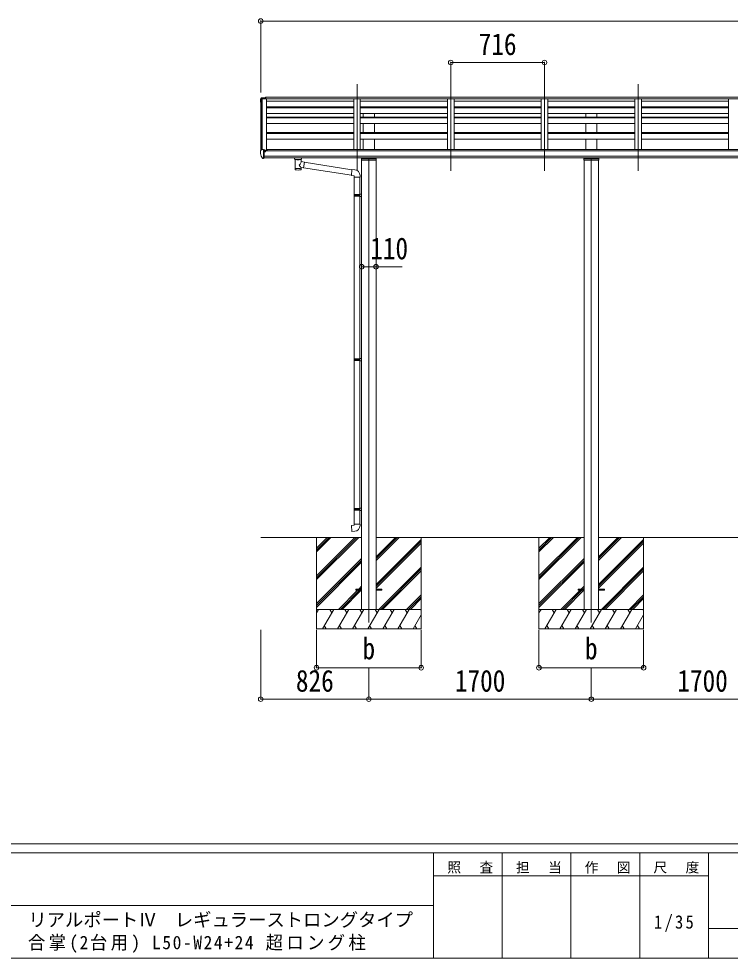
# Model space of a CAD drawing. Units: millimetres at full size, sheet at 1:35. Extents: x -9783 to 9892, y -6828 to 6752.
# Drawn here: x 36 to 5473, y -6828 to 355 of the extents above; entities that cross this region are included whole.
import ezdxf
from ezdxf.enums import TextEntityAlignment as Align

# ---------------------------------------------------------------- set-up
doc = ezdxf.new("R2010")
doc.units = ezdxf.units.MM
doc.header["$LTSCALE"] = 35
doc.header["$PDMODE"] = 32
doc.header["$PDSIZE"] = 35
for name, color, linetype, lineweight in [('0-0_0', 7, 'Continuous', 9), ('0-1_本体', 4, 'Continuous', 9), ('0-2_部品', 7, 'Continuous', 9), ('0-8_PARTS2', 2, 'Continuous', 9), ('0-A_寸法', 6, 'Continuous', 9), ('F-0_240', 7, 'Continuous', 9)]:
    doc.layers.add(name, color=color, linetype=linetype, lineweight=lineweight)
doc.styles.add('ＭＳ ゴシック', font='')
doc.styles.get('ＭＳ ゴシック').set_extended_font_data('MS Gothic')

msp = doc.modelspace()

# ---------------------------------------------------------------- linework, layer by layer
at = {"layer": '0-0_0'}
for p, q in [((1885.02, -3610.59), (2656.02, -3610.59)), ((2311.02, -3610.59), (2311.02, -4310.59)), ((2311.02, -3904.76), (2605.2, -3610.59)), ((2311.02, -3918.91), (2619.34, -3610.59)), ((2311.02, -3933.05), (2633.48, -3610.59)), ((2311.02, -3720.92), (2421.35, -3610.59)), ((2311.02, -3706.78), (2407.21, -3610.59)), ((2311.02, -3692.63), (2393.06, -3610.59)), ((2766.02, -3610.59), (4356.02, -3610.59)), ((2766.02, -3786.42), (2941.85, -3610.59)), ((2766.02, -3772.28), (2927.71, -3610.59)), ((2766.02, -3758.13), (2913.56, -3610.59)), ((2766.02, -3970.26), (3111.02, -3625.27)), ((2766.02, -3984.41), (3111.02, -3639.41)), ((2766.02, -3998.55), (3111.02, -3653.55)), ((3111.02, -3610.59), (3111.02, -4310.59)), ((4011.02, -3610.59), (4011.02, -4310.59)), ((4011.02, -3904.76), (4305.2, -3610.59)), ((4011.02, -3918.91), (4319.34, -3610.59)), ((4011.02, -3933.05), (4333.48, -3610.59)), ((4011.02, -3720.92), (4121.35, -3610.59)), ((4011.02, -3706.78), (4107.21, -3610.59)), ((4011.02, -3692.63), (4093.06, -3610.59)), ((4466.02, -3610.59), (6056.02, -3610.59)), ((4466.02, -3786.42), (4641.85, -3610.59)), ((4466.02, -3772.28), (4627.71, -3610.59)), ((4466.02, -3758.13), (4613.56, -3610.59)), ((4466.02, -3970.26), (4811.02, -3625.27)), ((4466.02, -3984.41), (4811.02, -3639.41)), ((4466.02, -3998.55), (4811.02, -3653.55)), ((4811.02, -3610.59), (4811.02, -4310.59)), ((2311.02, -4116.9), (2656.02, -3771.9)), ((2311.02, -4131.04), (2656.02, -3786.04)), ((2311.02, -4145.18), (2656.02, -3800.18)), ((4011.02, -4116.9), (4356.02, -3771.9)), ((4011.02, -4131.04), (4356.02, -3786.04)), ((4011.02, -4145.18), (4356.02, -3800.18)), ((2787.82, -4160.59), (3111.02, -3837.4)), ((2801.97, -4160.59), (3111.02, -3851.54)), ((2816.11, -4160.59), (3111.02, -3865.68)), ((4487.82, -4160.59), (4811.02, -3837.4)), ((4501.97, -4160.59), (4811.02, -3851.54)), ((4516.11, -4160.59), (4811.02, -3865.68)), ((2479.46, -4160.59), (2624.96, -4015.09)), ((2493.6, -4160.59), (2639.1, -4015.09)), ((2507.74, -4160.59), (2653.24, -4015.09)), ((2633.96, -4006.09), (2656.02, -3984.03)), ((2648.1, -4006.09), (2656.02, -3998.17)), ((4179.46, -4160.59), (4324.96, -4015.09)), ((4193.6, -4160.59), (4339.1, -4015.09)), ((4207.74, -4160.59), (4353.24, -4015.09)), ((4333.96, -4006.09), (4356.02, -3984.03)), ((4348.1, -4006.09), (4356.02, -3998.17)), ((2999.96, -4160.59), (3111.02, -4049.53)), ((3014.1, -4160.59), (3111.02, -4063.67)), ((3028.24, -4160.59), (3111.02, -4077.81)), ((4699.96, -4160.59), (4811.02, -4049.53)), ((4714.1, -4160.59), (4811.02, -4063.67)), ((4728.24, -4160.59), (4811.02, -4077.81)), ((3111.02, -4160.59), (2311.02, -4160.59)), ((2311.02, -4188.09), (2326.9, -4160.59)), ((2355.76, -4310.59), (2442.37, -4160.59)), ((2427.37, -4186.57), (2412.36, -4160.59)), ((2471.23, -4310.59), (2557.84, -4160.59)), ((2542.83, -4186.57), (2527.83, -4160.59)), ((2586.7, -4310.59), (2673.31, -4160.59)), ((2658.3, -4186.57), (2643.3, -4160.59)), ((2702.17, -4310.59), (2788.78, -4160.59)), ((2773.78, -4186.57), (2758.77, -4160.59)), ((2817.64, -4310.59), (2904.25, -4160.59)), ((2889.25, -4186.57), (2874.25, -4160.59)), ((2933.11, -4310.59), (3019.72, -4160.59)), ((2989.72, -4160.59), (3004.72, -4186.57)), ((3105.19, -4160.59), (3111.02, -4170.69)), ((4811.02, -4160.59), (4011.02, -4160.59)), ((4011.02, -4188.09), (4026.9, -4160.59)), ((4055.76, -4310.59), (4142.37, -4160.59)), ((4127.37, -4186.57), (4112.36, -4160.59)), ((4171.23, -4310.59), (4257.84, -4160.59)), ((4242.83, -4186.57), (4227.83, -4160.59)), ((4286.7, -4310.59), (4373.31, -4160.59)), ((4358.3, -4186.57), (4343.3, -4160.59)), ((4402.17, -4310.59), (4488.78, -4160.59)), ((4473.78, -4186.57), (4458.77, -4160.59)), ((4517.64, -4310.59), (4604.25, -4160.59)), ((4589.25, -4186.57), (4574.25, -4160.59)), ((4633.11, -4310.59), (4719.72, -4160.59)), ((4689.72, -4160.59), (4704.72, -4186.57)), ((4805.19, -4160.59), (4811.02, -4170.69)), ((3048.58, -4310.59), (3111.02, -4202.45)), ((4748.58, -4310.59), (4811.02, -4202.45)), ((2370.76, -4284.61), (2385.76, -4310.59)), ((2486.23, -4284.61), (2501.23, -4310.59)), ((2601.7, -4284.61), (2616.7, -4310.59)), ((2717.17, -4284.61), (2732.17, -4310.59)), ((2832.64, -4284.61), (2847.64, -4310.59)), ((2948.11, -4284.61), (2963.11, -4310.59)), ((3063.58, -4284.61), (3078.58, -4310.59)), ((4070.76, -4284.61), (4085.76, -4310.59)), ((4186.23, -4284.61), (4201.23, -4310.59)), ((4301.7, -4284.61), (4316.7, -4310.59)), ((4417.17, -4284.61), (4432.17, -4310.59)), ((4532.64, -4284.61), (4547.64, -4310.59)), ((4648.11, -4284.61), (4663.11, -4310.59)), ((4763.58, -4284.61), (4778.58, -4310.59)), ((2311.02, -4310.59), (3111.02, -4310.59)), ((4011.02, -4310.59), (4811.02, -4310.59))]:
    msp.add_line(p, q, dxfattribs=at)
at = {"layer": '0-1_本体'}
for p, q in [((1885.02, -258.7), (1885.02, -650.97)), ((1885.97, -257.81), (1893.8, -257.4)), ((1894.02, -257.48), (1894.02, -644.43)), ((1894.1, -257.59), (1894.72, -259.21)), ((6900.02, -257.39), (1924.52, -257.39)), ((1930.02, -257.39), (1930.02, -654.25)), ((1930.02, -273.93), (2596.02, -273.93)), ((2596.02, -644.76), (2596.02, -257.39)), ((2596.02, -257.39), (2646.02, -257.39)), ((2646.02, -644.76), (2646.02, -257.39)), ((2646.02, -273.93), (3312.02, -273.93)), ((3312.02, -644.76), (3312.02, -257.39)), ((3312.02, -257.39), (3362.02, -257.39)), ((3362.02, -644.76), (3362.02, -257.39)), ((3362.02, -273.93), (4028.02, -273.93)), ((4028.02, -644.76), (4028.02, -257.39)), ((4028.02, -257.39), (4078.02, -257.39)), ((4078.02, -644.76), (4078.02, -257.39)), ((4078.02, -273.93), (4744.02, -273.93)), ((4744.02, -644.76), (4744.02, -257.39)), ((4744.02, -257.39), (4794.02, -257.39)), ((4794.02, -644.76), (4794.02, -257.39)), ((4794.02, -273.93), (5460.02, -273.93)), ((5460.02, -644.76), (5460.02, -257.39)), ((5460.02, -257.39), (5510.02, -257.39)), ((1930.02, -317.46), (2596.02, -317.46)), ((2596.02, -319.83), (1930.02, -319.83)), ((2596.02, -322.35), (1930.02, -322.35)), ((2596.02, -324.92), (1930.02, -324.92)), ((2646.02, -317.46), (3312.02, -317.46)), ((2646.02, -319.83), (3312.02, -319.83)), ((3312.02, -322.35), (2646.02, -322.35)), ((3312.02, -324.92), (2646.02, -324.92)), ((2668.52, -322.35), (2668.52, -319.83)), ((2753.52, -322.35), (2753.52, -319.83)), ((3362.02, -317.46), (4028.02, -317.46)), ((3362.02, -319.83), (4028.02, -319.83)), ((4028.02, -322.35), (3362.02, -322.35)), ((4028.02, -324.92), (3362.02, -324.92)), ((4078.02, -317.46), (4744.02, -317.46)), ((4078.02, -319.83), (4744.02, -319.83)), ((4744.02, -322.35), (4078.02, -322.35)), ((4744.02, -324.92), (4078.02, -324.92)), ((4368.52, -322.35), (4368.52, -319.83)), ((4453.52, -322.35), (4453.52, -319.83)), ((4794.02, -317.46), (5460.02, -317.46)), ((4794.02, -319.83), (5460.02, -319.83)), ((5460.02, -322.35), (4794.02, -322.35)), ((5460.02, -324.92), (4794.02, -324.92)), ((2596.02, -369.66), (1930.02, -369.66)), ((2596.02, -396.76), (1930.02, -396.76)), ((2596.02, -401.63), (1930.02, -401.63)), ((3312.02, -369.66), (2646.02, -369.66)), ((3312.02, -396.76), (2646.02, -396.76)), ((3312.02, -401.63), (2646.02, -401.63)), ((2668.52, -396.76), (2668.52, -369.66)), ((2753.52, -396.76), (2753.52, -369.66)), ((4028.02, -369.66), (3362.02, -369.66)), ((4028.02, -396.76), (3362.02, -396.76)), ((4028.02, -401.63), (3362.02, -401.63)), ((4744.02, -369.66), (4078.02, -369.66)), ((4744.02, -396.76), (4078.02, -396.76)), ((4744.02, -401.63), (4078.02, -401.63)), ((4368.52, -396.76), (4368.52, -369.66)), ((4453.52, -396.76), (4453.52, -369.66)), ((5460.02, -369.66), (4794.02, -369.66)), ((5460.02, -396.76), (4794.02, -396.76)), ((5460.02, -401.63), (4794.02, -401.63)), ((2596.02, -445.86), (1930.02, -445.86)), ((3312.02, -445.86), (2646.02, -445.86)), ((2668.52, -515.25), (2668.52, -445.86)), ((2753.52, -515.25), (2753.52, -445.86)), ((4028.02, -445.86), (3362.02, -445.86)), ((4744.02, -445.86), (4078.02, -445.86)), ((4368.52, -515.25), (4368.52, -445.86)), ((4453.52, -515.25), (4453.52, -445.86)), ((5460.02, -445.86), (4794.02, -445.86)), ((2596.02, -515.25), (1930.02, -515.25)), ((2596.02, -522.15), (1930.02, -522.15)), ((2596.02, -565.7), (1930.02, -565.7)), ((3312.02, -515.25), (2646.02, -515.25)), ((3312.02, -522.15), (2646.02, -522.15)), ((3312.02, -565.7), (2646.02, -565.7)), ((2668.52, -644.76), (2668.52, -565.7)), ((2753.52, -644.76), (2753.52, -565.7)), ((4028.02, -515.25), (3362.02, -515.25)), ((4028.02, -522.15), (3362.02, -522.15)), ((4028.02, -565.7), (3362.02, -565.7)), ((4744.02, -515.25), (4078.02, -515.25)), ((4744.02, -522.15), (4078.02, -522.15)), ((4744.02, -565.7), (4078.02, -565.7)), ((4368.52, -644.76), (4368.52, -565.7)), ((4453.52, -644.76), (4453.52, -565.7)), ((5460.02, -515.25), (4794.02, -515.25)), ((5460.02, -522.15), (4794.02, -522.15)), ((5460.02, -565.7), (4794.02, -565.7)), ((6887.01, -644.76), (1935.02, -644.76)), ((1935.02, -644.76), (1935.02, -654.25)), ((6910.52, -654.25), (1911.52, -654.25)), ((6910.52, -695.77), (1911.52, -695.77)), ((2656.02, -707.62), (1911.52, -707.62)), ((6910.52, -707.62), (2656.02, -707.62)), ((2656.02, -724.56), (2656.02, -4160.59)), ((2766.02, -724.56), (2766.02, -4160.59)), ((4356.02, -724.56), (4356.02, -4160.59)), ((4466.02, -724.56), (4466.02, -4160.59))]:
    msp.add_line(p, q, dxfattribs=at)
for points in [[(1894.72, -644.43), (1894.72, -257.39), (1930.02, -257.39)], [(6900.02, -242.94), (1924.52, -242.94), (1924.52, -257.39)]]:
    msp.add_lwpolyline(points, dxfattribs=at)
msp.add_circle((1918.99, -658.92), 3, dxfattribs=at)
for centre, radius, start, end in [((1886.02, -258.81), 1, 93, 173.76966), ((1893.82, -257.7), 0.301, 21.06327, 92.86679)]:
    msp.add_arc(centre, radius, start, end, dxfattribs=at)
at = {"layer": '0-2_部品'}
for p, q in [((1883.02, -258.68), (1883.02, -259.31)), ((1889.93, -249.88), (1885.86, -255.69)), ((1893.02, -249.31), (1890.68, -249.45)), ((1893.02, -249.31), (1911.52, -249.31)), ((1905.02, -257.39), (1905.02, -249.31)), ((1911.52, -249.31), (1921.52, -249.4)), ((1911.52, -257.39), (1911.52, -254.49)), ((1921.52, -254.49), (1911.52, -254.49)), ((1921.52, -254.49), (1921.52, -249.4)), ((1922.02, -242.94), (1922.02, -257.39)), ((1922.02, -242.94), (1924.52, -242.94)), ((1923.02, -242.94), (1923.02, -257.39)), ((1889.93, -644.99), (1885.86, -650.8)), ((1905.02, -712.93), (1905.02, -644.43)), ((1906.52, -645.34), (1905.02, -645.34)), ((1906.52, -645.34), (1906.52, -651.51)), ((1916.19, -646.84), (1906.52, -646.12)), ((1883.02, -653.8), (1883.02, -654.43)), ((1897.39, -711.11), (1887.65, -695.74)), ((1903.52, -712.84), (1899.81, -712.61)), ((1903.52, -712.84), (1905.02, -712.93)), ((1911.52, -654.16), (1905.02, -653.76)), ((1905.02, -710.73), (1905.52, -710.73)), ((1905.52, -710.73), (1906.02, -709.73)), ((1911.52, -709.73), (1906.02, -709.73)), ((1906.52, -649.11), (1920.52, -649.17)), ((1915.99, -659.34), (1916.52, -659.34)), ((1916.52, -659.34), (1916.82, -659.34)), ((1917.02, -649.16), (1917.02, -647.26)), ((1921.52, -650.28), (1921.52, -654.25)), ((2143.02, -714.16), (2143.02, -707.62)), ((2197.02, -714.16), (2197.02, -707.62)), ((2657.02, -715.3), (2765.02, -715.3)), ((4357.02, -715.3), (4465.02, -715.3)), ((2147.12, -718.66), (2147.1, -798.95)), ((2192.92, -736.23), (2192.92, -718.65)), ((2218.14, -740.14), (2192.92, -736.23)), ((2192.93, -798.95), (2192.92, -782.32)), ((2192.92, -782.58), (2211.12, -785.4)), ((2218.14, -740.14), (2211.12, -785.4)), ((2578.28, -840.58), (2211.39, -783.66)), ((2581.95, -798.65), (2217.83, -742.16)), ((2602.94, -798.77), (2582.1, -796.94)), ((2598.02, -854.51), (2644.02, -854.51)), ((2600.02, -854.51), (2600.02, -988.51)), ((2642.02, -854.51), (2642.02, -985.95)), ((2644.02, -854.51), (2644.02, -843.6)), ((2598.02, -990.51), (2599.02, -988.51)), ((2598.02, -990.51), (2642.02, -990.51)), ((2598.02, -990.51), (2598.02, -998.51)), ((2598.02, -998.51), (2642.02, -998.51)), ((2598.02, -998.51), (2599.02, -1000.51)), ((2599.02, -988.51), (2642.02, -988.51)), ((2599.02, -1000.51), (2642.02, -1000.51)), ((2600.02, -1000.51), (2600.02, -2244.69)), ((2637.54, -990.51), (2637.11, -988.51)), ((2640.02, -986.01), (2656.02, -985.54)), ((2640.02, -988.01), (2640.02, -986.01)), ((2640.02, -988.01), (2642.02, -988.01)), ((2640.02, -1003.01), (2640.02, -1001.01)), ((2640.02, -1003.01), (2656.02, -1003.48)), ((2642.02, -1003.06), (2642.02, -2242.13)), ((2656.02, -985.54), (2656.02, -1003.48)), ((2598.02, -2246.69), (2599.02, -2244.69)), ((2598.02, -2246.69), (2642.02, -2246.69)), ((2598.02, -2246.69), (2598.02, -2254.69)), ((2598.02, -2254.69), (2642.02, -2254.69)), ((2598.02, -2254.69), (2599.02, -2256.69)), ((2599.02, -2244.69), (2642.02, -2244.69)), ((2599.02, -2256.69), (2642.02, -2256.69)), ((2600.02, -2256.69), (2600.02, -3389.85)), ((2637.54, -2246.69), (2637.11, -2244.69)), ((2640.02, -2242.19), (2656.02, -2241.72)), ((2640.02, -2244.19), (2640.02, -2242.19)), ((2640.02, -2244.19), (2642.02, -2244.19)), ((2640.02, -2259.19), (2640.02, -2257.19)), ((2640.02, -2259.19), (2656.02, -2259.66)), ((2642.02, -2259.25), (2642.02, -3387.29)), ((2656.02, -2241.72), (2656.02, -2259.66)), ((2598.02, -3391.85), (2599.02, -3389.85)), ((2598.02, -3391.85), (2642.02, -3391.85)), ((2598.02, -3391.85), (2598.02, -3399.85)), ((2598.02, -3399.85), (2642.02, -3399.85)), ((2598.02, -3399.85), (2599.02, -3401.85)), ((2599.02, -3389.85), (2642.02, -3389.85)), ((2599.02, -3401.85), (2642.02, -3401.85)), ((2600.02, -3401.85), (2600.02, -3507.99)), ((2637.54, -3391.85), (2637.11, -3389.85)), ((2640.02, -3387.35), (2656.02, -3386.88)), ((2640.02, -3389.35), (2640.02, -3387.35)), ((2640.02, -3389.35), (2642.02, -3389.35)), ((2640.02, -3404.35), (2640.02, -3402.35)), ((2640.02, -3404.35), (2656.02, -3404.82)), ((2642.02, -3404.41), (2642.02, -3507.99)), ((2656.02, -3386.88), (2656.02, -3404.82)), ((2598.02, -3507.99), (2644.02, -3507.99)), ((2598.02, -3517.99), (2598.02, -3507.99)), ((2644.02, -3507.99), (2644.02, -3518.91))]:
    msp.add_line(p, q, dxfattribs=at)
at = {"layer": '0-2_部品', "color": 4}
for p, q in [((2611.02, -4006.09), (2611.02, -4015.09)), ((2656.02, -4006.09), (2611.02, -4006.09)), ((2656.02, -4015.09), (2611.02, -4015.09)), ((2811.02, -4006.09), (2766.02, -4006.09)), ((2811.02, -4015.09), (2766.02, -4015.09)), ((2811.02, -4006.09), (2811.02, -4015.09)), ((4311.02, -4006.09), (4311.02, -4015.09)), ((4356.02, -4006.09), (4311.02, -4006.09)), ((4356.02, -4015.09), (4311.02, -4015.09)), ((4511.02, -4006.09), (4466.02, -4006.09)), ((4511.02, -4015.09), (4466.02, -4015.09)), ((4511.02, -4006.09), (4511.02, -4015.09))]:
    msp.add_line(p, q, dxfattribs=at)
at = {"layer": '0-2_部品'}
for points in [[(1905.02, -644.43), (1893.02, -644.43), (1890.69, -644.57)], [(1905.02, -699.04), (1908.18, -698.63), (1911.52, -698.2)], [(1911.52, -709.73), (1911.52, -651.51), (1906.52, -651.51)], [(1916.19, -646.84), (1916.36, -646.86), (1916.52, -646.89), (1916.66, -646.93), (1916.78, -646.99), (1916.88, -647.05), (1916.96, -647.11), (1917, -647.18), (1917.02, -647.26)], [(1916.82, -658.16), (1916.82, -659.34), (1921.52, -659.34)], [(1921.52, -657.73), (1921.52, -659.34), (1921.99, -659.34)], [(2143.06, -714.1), (2143.03, -714.46), (2143.28, -715.42), (2143.8, -716.3), (2144.6, -717.14), (2145.72, -717.94), (2147.12, -718.66)], [(2192.92, -718.65), (2193.15, -718.56), (2194.51, -717.82), (2195.62, -716.97), (2196.37, -716.11), (2196.84, -715.21), (2197.01, -714.32)], [(2768.02, -707.62), (2768.02, -724.56), (2654.02, -724.56), (2654.02, -707.62)], [(4468.02, -707.62), (4468.02, -724.56), (4354.02, -724.56), (4354.02, -707.62)], [(2582.1, -796.94), (2578.09, -842.77), (2598.02, -844.51), (2598.02, -854.51)], [(2637.54, -990.51), (2637.54, -998.51), (2637.11, -1000.51)], [(2640.02, -1001.01), (2642.02, -1001.01), (2642.02, -988.01)], [(2637.54, -2246.69), (2637.54, -2254.69), (2637.11, -2256.69)], [(2640.02, -2257.19), (2642.02, -2257.19), (2642.02, -2244.19)], [(2637.54, -3391.85), (2637.54, -3399.85), (2637.11, -3401.85)], [(2640.02, -3402.35), (2642.02, -3402.35), (2642.02, -3389.35)], [(2602.94, -3563.74), (2582.1, -3565.56), (2578.09, -3519.74), (2598.02, -3517.99)]]:
    msp.add_lwpolyline(points, dxfattribs=at)
for centre, radius, start, end in [((1886.02, -258.68), 3, 93, 180), ((2085.02, -259.31), 202, 180, 188.08549), ((1890.75, -250.45), 1, 93.5, 145), ((1890.75, -645.57), 1, 93.5, 145), ((1886.02, -653.8), 3, 93, 180), ((2075.51, -654.42), 192.49, 180.0008, 192.1233), ((1890.25, -694.24), 3, 191.83348, 210), ((1899.99, -709.61), 3, 210, 266.5), ((1919.02, -659.34), 2.5, 151.64236, 180), ((1919.02, -659.34), 2.5, 0, 151.64236), ((2599.02, -843.6), 45, 0, 85), ((2599.02, -3518.91), 45, 275, 0)]:
    msp.add_arc(centre, radius, start, end, dxfattribs=at)
for centre, major_axis, ratio, start_param, end_param in [((1920.52, -650.27), (-0.02, 1.1), 0.906239, 4.6917496, 6.2625459), ((2181.02, -714.16), (16, 0), 0.361356, 6.2636979, 6.2831853), ((2170.02, -786.51), (22.91, 0), 0.122865, 3.1415927, 6.2831853), ((2170.03, -719.11), (-22.91, 0.42), 0.072511, 0.0008029, 1.5715993), ((2170.03, -720.74), (-22.91, 0.42), 0.072511, 0.0008029, 1.5715993), ((2170, -719.11), (22.92, 0.42), 0.07247, 4.71158, 6.2823764), ((2170, -720.74), (22.92, 0.42), 0.07247, 4.71158, 6.2823764), ((2170.02, -762.77), (-22.81, -26.62), 0.234429, 1.6855472, 3.1268519), ((2172.57, -760.13), (20.32, -22.25), 0.045535, 0.0389954, 1.3075346), ((2170.02, -798.95), (22.92, 0), 0.101955, 3.1415499, 6.2833984)]:
    msp.add_ellipse(centre, major_axis=major_axis, ratio=ratio, start_param=start_param, end_param=end_param, dxfattribs=at)
at = {"layer": '0-8_PARTS2'}
for p, q in [((2621.02, -808.24), (2621.02, -145.72)), ((3337.02, -808.24), (3337.02, -145.72)), ((4053.02, -808.24), (4053.02, -145.72)), ((4769.02, -808.24), (4769.02, -145.72)), ((2711.02, -714.45), (2711.02, -4260.59)), ((4411.02, -714.45), (4411.02, -4260.59))]:
    msp.add_line(p, q, dxfattribs=at)
at = {"layer": '0-A_寸法'}
for p, q in [((1885.02, 337.77), (1885.02, -207.85)), ((1885.02, 337.77), (6937.02, 337.77)), ((3337.02, 21.15), (3337.02, -207.85)), ((3337.02, 21.15), (4053.02, 21.15)), ((4053.02, 21.15), (4053.02, -207.85)), ((2656.02, -1540.77), (2766.02, -1540.77)), ((2766.02, -1540.77), (2966.02, -1540.77)), ((1885.02, -4846.95), (1885.02, -4318.01)), ((2311.02, -4606.97), (2311.02, -4318.01)), ((3111.02, -4606.97), (3111.02, -4318.01)), ((4011.02, -4606.97), (4011.02, -4318.01)), ((4811.02, -4606.97), (4811.02, -4318.01)), ((2311.02, -4606.97), (3111.02, -4606.97)), ((2711.02, -4846.95), (2711.02, -4606.97)), ((4011.02, -4606.97), (4811.02, -4606.97)), ((4411.02, -4846.95), (4411.02, -4606.97)), ((1885.02, -4846.95), (2711.02, -4846.95)), ((2711.02, -4846.95), (4411.02, -4846.95)), ((6111.02, -4846.95), (4411.02, -4846.95))]:
    msp.add_line(p, q, dxfattribs=at)
for p in [(1885.02, 337.77), (3337.02, 21.15), (4053.02, 21.15), (2656.02, -1540.77), (2766.02, -1540.77), (2311.02, -4606.97), (3111.02, -4606.97), (4011.02, -4606.97), (4811.02, -4606.97), (1885.02, -4846.95), (2711.02, -4846.95), (4411.02, -4846.95)]:
    msp.add_point(p, dxfattribs=at)
at = {"layer": 'F-0_240', "color": 5}
for p, q in [((-9783.03, -5953.1), (9396.97, -5953.1)), ((-9783.03, -6023.1), (6285.75, -6023.1)), ((3205.75, -6023.1), (3205.75, -6828.1)), ((3730.75, -6023.1), (3730.75, -6828.1)), ((4255.75, -6023.1), (4255.75, -6828.1)), ((4780.75, -6023.1), (4780.75, -6828.1)), ((5305.75, -6023.1), (5305.75, -6828.1)), ((3205.75, -6198.1), (5305.75, -6198.1)), ((-3969.25, -6425.6), (3205.75, -6425.6)), ((5305.75, -6600.6), (6285.75, -6600.6)), ((-9783.03, -6828.1), (9396.97, -6828.1))]:
    msp.add_line(p, q, dxfattribs=at)

# ---------------------------------------------------------------- texts
at = {"layer": '0-A_寸法', "color": 7, "style": 'ＭＳ ゴシック', "width": 0.85}
for s, p in [('716', (3550.64, 28.15)), ('110', (2721.64, -1533.77)), ('b', (2662.89, -4592.6)), ('b', (4362.89, -4592.6)), ('826', (2153.64, -4839.95)), ('1700', (3368.52, -4839.95)), ('1700', (5068.52, -4839.95))]:
    msp.add_text(s, height=166.8, dxfattribs=at).set_placement(p, align=Align.BOTTOM_LEFT)
at = {"layer": 'F-0_240', "style": 'ＭＳ ゴシック'}
msp.add_text('リアルポートⅣ\u3000レギュラーストロングタイプ', height=102.6, dxfattribs=at).set_placement((109.35, -6616.22), align=Align.BOTTOM_LEFT)
at = {"layer": 'F-0_240', "attachment_point": 7, "style": 'ＭＳ ゴシック'}
for s, insert, char_height in [('\\T1.17;照\u3000査', (3310.76, -6180.6), 76.98), ('\\T1.17;担\u3000当', (3835.76, -6180.6), 76.98), ('\\T1.17;作\u3000図', (4360.75, -6180.6), 76.98), ('\\T1.17;尺\u3000度', (4885.76, -6180.6), 76.98), ('\\T1.28;\\W0.9;1/35', (4890.13, -6626.85), 102.6), ('\\T1.19;\\W0.95;合掌(2台用)\\~L50-W24+24\\~超ロング柱', (105.77, -6786.55), 102.6)]:
    msp.add_mtext(s, dxfattribs=dict(at, insert=insert, char_height=char_height))

doc.saveas('drawing.dxf')
